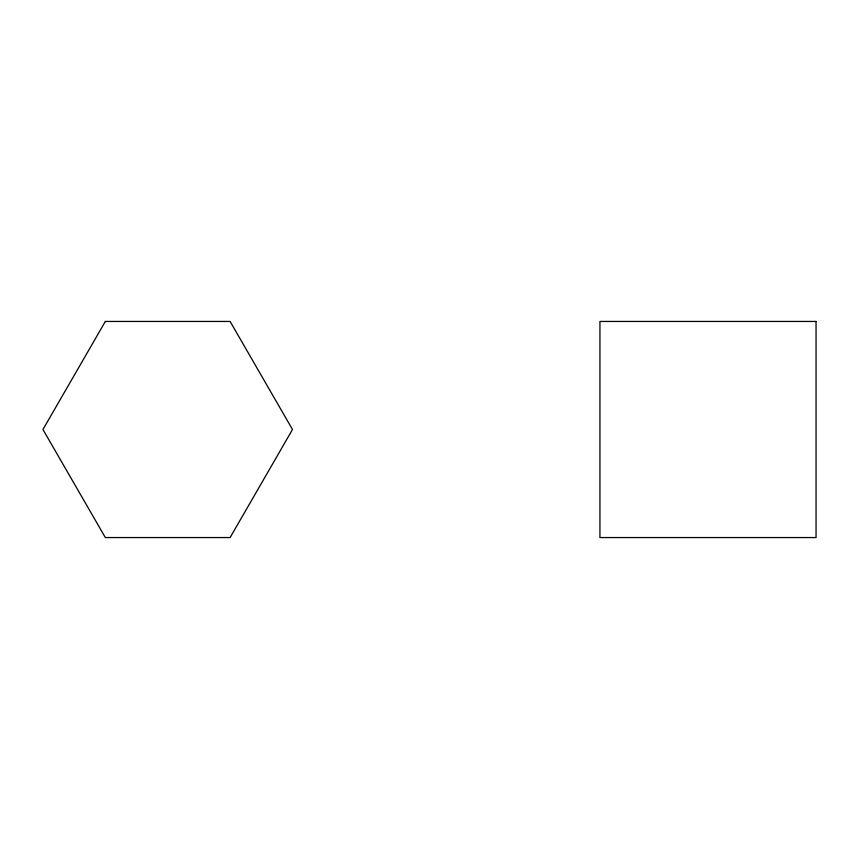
<?xml version="1.0" encoding="UTF-8"?>
<svg xmlns="http://www.w3.org/2000/svg" width="859" height="859" viewBox="0 0 859 859"><rect width="100%" height="100%" fill="white"/><g stroke="black" fill="none" stroke-linecap="round" stroke-linejoin="round"><path stroke-width="1.29" d="M105.335 321.449L42.95 429.5L105.335 537.551L230.105 537.551L292.489 429.5L230.105 321.449L105.335 321.449M816.05 321.449L599.936 321.449L599.936 537.551L816.05 537.551L816.05 321.449"/></g></svg>
